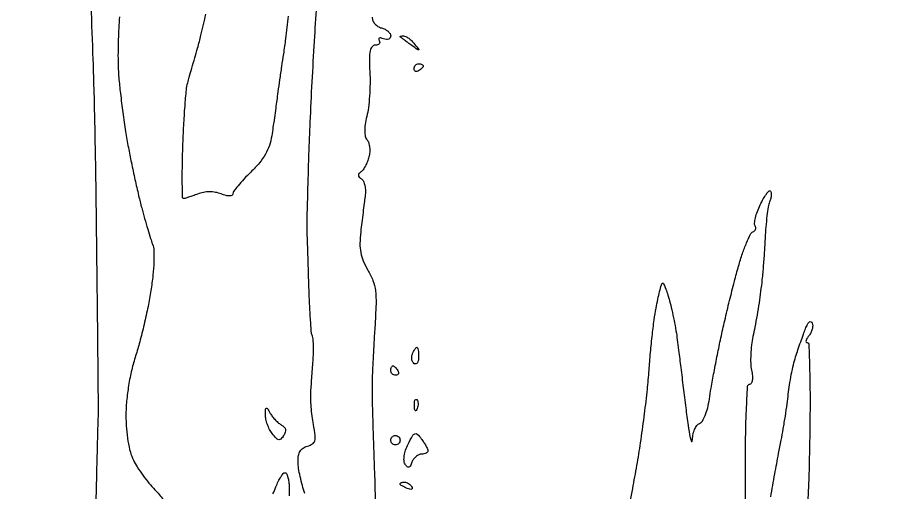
# Model space of a CAD drawing. Extents: x 0 to 102, y 0 to 135.
# Drawn here: x 66.55 to 82.32, y 34.41 to 43.06 of the extents above; entities that cross this region are included whole.
import ezdxf

# ---------------------------------------------------------------- set-up
doc = ezdxf.new("R2010")
doc.units = 0
doc.header["$MEASUREMENT"] = 0

msp = doc.modelspace()

# ---------------------------------------------------------------- linework, layer by layer
for points in [[(30.835569, 68.0607, 0.000004), (30.856286, 64.932268, 0.000002), (30.883525, 60.825814, 0.000002), (30.912326, 56.488502, 0.000002), (30.938318, 52.5789, -0.000116)], [(31.042661, 24.1956, 0.000001), (31.037549, 23.023692, 0.000001), (31.032419, 21.846099, 0.000001), (31.02793, 20.814404, 0.000005)], [(67.978662, 34.0092, -0.000283), (67.99356, 34.650567, -0.000422), (68.007384, 35.211577, -0.000176), (68.019799, 35.692064, -0.008984), (68.02394, 35.7858, 0.017875), (68.026568, 35.885444, 0.00008), (68.016475, 36.944027, 0.000384), (68.00389, 38.146868, 0.000243), (67.987444, 39.5505, 0.00194), (67.963145, 41.061377, 0.003536), (67.929798, 42.294706, 0.002332), (67.891645, 43.278357, 0.048899)], [(71.78554, 34.3899, -0.018487), (71.738585, 34.537083, -0.014545), (71.698348, 34.699563, -0.014785), (71.669791, 34.852921, -0.034789), (71.659913, 34.96887, -0.042198), (71.667831, 35.083587, -0.096611), (71.697091, 35.164782, -0.116098), (71.750505, 35.219904, -0.078711), (71.830925, 35.255132, 0.074176), (71.922808, 35.294398, 0.189107), (71.965625, 35.351303, 0.100702), (71.972449, 35.447903, 0.0137), (71.940482, 35.649062, -0.015292), (71.916839, 35.800958, -0.011427), (71.899756, 35.969559, -0.011577), (71.890967, 36.129267, -0.025697), (71.89335, 36.2511, 0.000193), (71.901915, 36.372282, 0.000089), (71.912955, 36.529751, 0.000088), (71.924495, 36.695196, 0.000123), (71.934762, 36.8433, 0.011725), (71.940924, 36.978585, 0.014336), (71.940088, 37.105215, 0.012853), (71.933647, 37.210719, 0.092072), (71.920068, 37.259725, -0.094391), (71.904014, 37.318718, -0.002754), (71.885342, 37.577699, -0.005446), (71.868298, 37.884075, -0.003716), (71.855309, 38.232625, 0.000234), (71.844735, 38.581643, 0.00034), (71.835055, 38.889482, 0.000167), (71.826562, 39.151144, 0.005902), (71.823842, 39.2121, -0.020203), (71.822828, 39.275507, -0.000305), (71.832066, 39.644617, -0.000823), (71.84376, 40.073253, -0.000544), (71.858543, 40.5657, -0.003537), (71.881043, 41.154889, -0.001878), (71.916817, 41.884402, -0.001868), (71.958978, 42.629949, -0.002899), (72.00149, 43.2729, 0.007933)], [(68.406551, 43.070802, 0.009437), (68.386135, 42.65929, 0.009582), (68.381622, 42.268033, 0.019828), (68.396066, 41.962763, 0.007761), (68.425808, 41.673487, 0.004522), (68.47, 41.327442, 0.00452), (68.520544, 40.981556, 0.007623), (68.569963, 40.6926, 0.004755), (68.624413, 40.415669, 0.00343), (68.690197, 40.107802, 0.003464), (68.756781, 39.815942, 0.007506), (68.812867, 39.5928, 0.00368), (68.865828, 39.400401, 0.003583), (68.922078, 39.207075, 0.003535), (68.973923, 39.037904, 0.013333), (69.009954, 38.933094, -0.079438), (69.033876, 38.814616, -0.018907), (69.034457, 38.612769, -0.017782), (69.016963, 38.364994, -0.012399), (68.980393, 38.087094, -0.011218), (68.92846, 37.79855, -0.007409), (68.856462, 37.469371, -0.007457), (68.776909, 37.151271, -0.014316), (68.702075, 36.899213, 0.022215), (68.630876, 36.644739, 0.016801), (68.574716, 36.360082, 0.016876), (68.53809, 36.074251, 0.023428), (68.526, 35.816361, 0.018937), (68.53522, 35.573002, 0.022402), (68.562904, 35.344437, 0.024542), (68.605984, 35.146598, 0.050821), (68.662371, 34.999049, 0.026654), (68.732735, 34.876123, 0.013538), (68.833409, 34.729048, 0.01341), (68.945757, 34.582526, 0.019502), (69.053128, 34.460097, -0.021732), (69.203529, 34.287052, -0.108806)], [(71.481771, 43.082564, -0.001905), (71.431224, 42.672554, -0.005858), (71.392708, 42.395615, 0.001037), (71.358631, 42.166784, 0.000879), (71.323544, 41.924812, 0.000886), (71.292349, 41.704207, 0.002486), (71.271552, 41.549615, -0.001798), (71.252655, 41.407676, -0.000976), (71.228456, 41.23331, -0.000972), (71.203141, 41.055981, -0.001538), (71.180681, 40.9041, -0.045166), (71.137979, 40.729729, -0.048225), (71.065279, 40.569868, -0.043035), (70.955525, 40.412569, -0.025821), (70.800687, 40.245309, 0.011505), (70.674704, 40.116801, 0.016007), (70.56841, 39.99572, 0.012426), (70.487046, 39.891656, 0.161056), (70.4718, 39.845553, -0.276667), (70.455945, 39.819092, -0.124661), (70.415158, 39.808978, -0.064674), (70.348785, 39.817933, -0.025014), (70.2603, 39.8466, 0.047213), (70.156485, 39.875216, 0.044904), (70.047363, 39.884498, 0.044583), (69.937577, 39.874149, 0.045086), (69.831793, 39.844506, -0.005923), (69.745621, 39.812907, -0.007787), (69.666219, 39.786236, -0.005892), (69.59938, 39.765802, -0.071349), (69.572871, 39.762, -0.408901), (69.55641, 39.778165, -0.001897), (69.552622, 40.041577, -0.006884), (69.5536, 40.348802, -0.004123), (69.562797, 40.71375, -0.004673), (69.579033, 41.092979, -0.005807), (69.60152, 41.445268, -0.004791), (69.626629, 41.74016, -0.04316), (69.649909, 41.867524, -0.001957), (69.67937, 41.973573, -0.000565), (69.725729, 42.137244, -0.000568), (69.778407, 42.321632, -0.000605), (69.830402, 42.502024, 0.011654), (69.892461, 42.736696, 0.002943), (69.982227, 43.121223, 0.003001)], [(73.0098, 43.064217, 0.102405), (73.022532, 43.002703, 0.075798), (73.059503, 42.94367, 0.072497), (73.114342, 42.896032, 0.078844), (73.179, 42.867687, -0.052892), (73.243715, 42.84322, -0.061117), (73.298497, 42.806601, -0.070871), (73.335708, 42.764002, -0.145125), (73.3482, 42.721869, -0.144959), (73.337798, 42.686745, -0.157077), (73.310202, 42.664275, -0.118982), (73.267851, 42.658527, -0.066212), (73.216906, 42.67068, 0.036408), (73.167857, 42.68551, 0.155351), (73.137755, 42.682873, 0.32948), (73.127657, 42.665974, 0.1144), (73.137299, 42.637431, -0.129892), (73.146964, 42.605652, -0.189741), (73.137369, 42.578367, -0.145251), (73.10861, 42.559967, -0.070285), (73.064956, 42.5538, 0.222265), (73.006348, 42.526393, 0.124729), (72.971608, 42.454068, 0.052758), (72.958596, 42.316325, 0.010348), (72.966548, 42.06735, -0.01701), (72.970454, 41.857402, -0.013144), (72.960912, 41.628706, -0.013342), (72.940661, 41.415419, -0.030813), (72.911385, 41.257193, 0.022107), (72.881425, 41.109666, 0.042148), (72.872737, 40.989049, 0.054589), (72.884209, 40.895025, 0.116078), (72.91666, 40.82979, -0.100552), (72.945927, 40.775222, -0.046099), (72.96202, 40.695721, -0.043123), (72.963943, 40.605904, -0.045891), (72.95023, 40.518998, -0.030809), (72.92336, 40.435064, -0.029799), (72.886129, 40.354097, -0.03118), (72.844722, 40.287001, -0.088197), (72.805721, 40.24845, 0.064224), (72.769158, 40.215602, 0.196452), (72.758794, 40.1846, 0.180881), (72.772842, 40.153411, 0.053596), (72.814135, 40.119842, -0.146848), (72.850343, 40.077174, -0.051486), (72.875068, 39.999772, -0.045719), (72.88614, 39.903867, -0.039464), (72.880531, 39.802592, 0.002088), (72.864297, 39.678449, 0.000833), (72.843044, 39.508195, 0.000825), (72.820732, 39.32451, 0.001039), (72.800712, 39.154392, 0.025176), (72.787113, 38.944581, 0.049993), (72.801331, 38.778726, 0.05354), (72.847165, 38.626463, 0.03343), (72.930979, 38.459904, -0.041876), (73.023575, 38.267893, -0.061147), (73.068797, 38.085858, -0.038843), (73.079351, 37.844528, -0.00795), (73.058066, 37.417812, 0.002342), (73.039142, 37.108259, 0.002224), (73.022766, 36.79316, 0.002206), (73.010753, 36.514383, 0.007852), (73.006652, 36.3357, 0.007672), (73.008269, 36.136031, 0.001179), (73.018506, 35.739315, 0.001317), (73.032922, 35.271271, 0.001143), (73.05045, 34.780654, -0.005387), (73.064662, 34.258702, -0.011624)], [(77.665534, 33.993706, 0.000579), (77.754358, 34.483828, 0.000916), (77.829236, 34.904153, 0.006842), (77.896364, 35.318068, 0.004739), (77.961417, 35.787795, 0.00478), (78.01533, 36.240321, 0.009791), (78.047241, 36.596153, -0.00558), (78.073183, 36.915654, -0.004776), (78.107472, 37.251554, -0.004815), (78.144491, 37.556235, -0.013685), (78.178123, 37.767447, -0.006337), (78.210661, 37.929666, -0.00913), (78.243878, 38.072251, -0.005491), (78.275111, 38.190551, -0.129794), (78.292337, 38.220137, -0.510697), (78.311178, 38.217117, -0.019095), (78.346073, 38.140896, -0.020748), (78.385092, 38.033892, -0.011285), (78.424516, 37.899627, -0.010399), (78.464525, 37.737705, -0.006339), (78.505353, 37.544977, -0.006352), (78.540986, 37.352843, -0.011182), (78.564847, 37.193138, -0.00042), (78.588838, 37.002372, -0.0001), (78.6284, 36.685127, -0.000103), (78.67369, 36.320744, -0.000102), (78.718996, 35.955, 0.004414), (78.761957, 35.631114, 0.012949), (78.799276, 35.409185, 0.067486), (78.822452, 35.340913, 0.778723), (78.838025, 35.344305, -0.038745), (78.850451, 35.456307, -0.049585), (78.879814, 35.555783, -0.058052), (78.921211, 35.631186, -0.14764), (78.97004, 35.669048, 0.16681), (79.022215, 35.712726, 0.039447), (79.073813, 35.815734, 0.035441), (79.118385, 35.952669, 0.025489), (79.149215, 36.110543, -0.008217), (79.181153, 36.310574, -0.002791), (79.233976, 36.600293, -0.002774), (79.295906, 36.919771, -0.003189), (79.358654, 37.224, -0.004739), (79.429589, 37.54233, -0.003171), (79.516505, 37.90523, -0.003193), (79.605213, 38.255852, -0.00628), (79.681023, 38.533282, -0.012038), (79.752499, 38.761605, -0.017478), (79.827352, 38.959026, -0.013158), (79.897967, 39.115602, -0.202464), (79.941472, 39.153857, 0.101852), (79.972358, 39.171737, 0.124202), (79.99105, 39.199301, 0.124345), (79.994417, 39.232408, 0.102229), (79.982206, 39.265879, -0.169186), (79.971177, 39.315578, -0.029702), (79.988216, 39.411276, -0.029272), (80.022926, 39.525868, -0.022608), (80.073508, 39.646223, -0.017308), (80.131138, 39.757549, -0.031146), (80.186992, 39.843821, -0.036289), (80.234682, 39.899374, -0.41523), (80.260781, 39.899419, -0.168801), (80.274246, 39.871611, -0.047499), (80.275301, 39.822708, -0.04214), (80.265911, 39.763612, -0.03374), (80.246288, 39.702199, 0.053393), (80.221684, 39.61331, 0.010015), (80.197533, 39.445954, 0.010613), (80.177295, 39.248358, 0.009536), (80.164588, 39.0429, -0.006415), (80.151908, 38.814763, -0.003999), (80.131479, 38.547726, -0.004012), (80.107114, 38.284727, -0.007265), (80.082326, 38.07, -0.005718), (80.053395, 37.866022, -0.004036), (80.016419, 37.637477, -0.004073), (79.977516, 37.419509, -0.008559), (79.943024, 37.250982, 0.024997), (79.916671, 37.096548, 0.018843), (79.902677, 36.924902, 0.01917), (79.901809, 36.762205, 0.041121), (79.916224, 36.637632, -0.026495), (79.931588, 36.531984, -0.056536), (79.929816, 36.449615, -0.091161), (79.912484, 36.396657, -0.274793), (79.8811, 36.378, 0.396585), (79.840047, 36.339361, 0.004101), (79.81751, 35.909324, 0.008634), (79.802175, 35.339195, 0.003139), (79.79947, 34.530638, -0.00309), (79.797148, 33.815484, -0.004761)], [(80.265936, 34.331206, -0.000979), (80.340848, 34.748392, -0.000977), (80.409021, 35.119696, -0.003267), (80.455792, 35.3628, 0.006276), (80.494055, 35.568341, 0.004345), (80.532387, 35.801701, 0.004382), (80.565309, 36.026595, 0.008975), (80.586401, 36.20353, -0.013973), (80.607836, 36.369245, -0.009395), (80.641142, 36.557206, -0.009467), (80.680273, 36.738052, -0.018452), (80.719486, 36.88033, -0.004569), (80.762119, 37.01118, -0.003369), (80.811619, 37.155301, -0.003404), (80.860265, 37.290925, -0.007605), (80.899512, 37.3932, -0.02612), (80.936892, 37.473886, -0.098399), (80.971863, 37.516934, -0.286848), (81.000746, 37.520818, -0.202534), (81.02359, 37.496106, -0.099931), (81.031102, 37.445467, -0.053933), (81.021036, 37.382969, -0.050643), (80.99631, 37.318966, -0.055775), (80.959839, 37.263456, 0.033727), (80.925425, 37.215786, 0.081934), (80.908807, 37.175856, 0.182838), (80.912138, 37.150541, 0.276482), (80.930691, 37.13945, -0.404516), (80.960172, 37.110971, -0.001816), (80.974539, 36.636422, -0.006735), (80.981818, 36.083615, -0.004038), (80.976315, 35.426945, -0.003384), (80.958102, 34.642845, -0.010329), (80.931152, 34.111207, -0.007521)], [(71.200036, 34.386953, 0.034036), (71.257545, 34.512689, -0.020969), (71.299647, 34.611482, -0.029995), (71.345701, 34.694839, -0.030072), (71.389632, 34.755746, -0.225145), (71.420948, 34.7706, -0.27015), (71.447101, 34.755357, -0.049885), (71.47054, 34.702259, -0.041502), (71.488383, 34.627089, -0.026773), (71.497018, 34.53795, -0.006497), (71.499858, 34.443448, -0.007151), (71.50011, 34.35188, -0.006716)]]:
    msp.add_lwpolyline(points, format="xyb")
for points in [[(73.577541, 42.723, -0.118513), (73.619453, 42.712924, -0.038743), (73.674039, 42.67951, -0.036088), (73.731042, 42.631606, -0.033687), (73.781991, 42.57495, -0.002253), (73.856908, 42.478532, -0.484056), (73.854412, 42.468574, -0.268706), (73.840042, 42.470037, -0.001613), (73.7289, 42.551011, 0.000677), (73.661529, 42.600289, 0.000854), (73.599048, 42.645696, 0.000676), (73.546515, 42.68363, 0.006866), (73.52445, 42.699061, -0.262974), (73.520032, 42.707981, -0.280207), (73.525505, 42.715968, -0.081051), (73.545812, 42.72141, -0.025033)], [(73.8558, 42.2154, -0.042167), (73.888189, 42.212664, -0.061769), (73.915549, 42.204441, -0.081139), (73.934101, 42.192359, -0.210953), (73.9404, 42.178093, -0.151918), (73.934855, 42.160265, -0.038439), (73.915549, 42.136386, -0.035638), (73.888183, 42.111257, -0.029505), (73.8558, 42.0885, -0.082592), (73.823474, 42.075259, -0.161196), (73.796051, 42.077891, -0.182303), (73.777823, 42.095779, -0.108972), (73.7712, 42.125807, -0.093332), (73.77764, 42.160007, -0.09642), (73.796051, 42.189082, -0.099167), (73.82352, 42.208542, -0.105053)], [(73.822551, 37.0548, -0.327354), (73.835532, 37.045281, -0.029196), (73.846033, 37.003631, -0.029198), (73.8534, 36.947379, -0.017964), (73.8558, 36.880607, -0.045552), (73.850025, 36.817348, -0.099152), (73.832034, 36.772272, -0.177225), (73.805475, 36.752391, -0.214542), (73.774895, 36.756416, -0.126981), (73.747584, 36.784887, -0.081026), (73.731755, 36.828212, -0.072258), (73.729484, 36.879396, -0.066719), (73.741646, 36.930609, -0.021825), (73.762324, 36.978178, -0.030936), (73.78507, 37.018319, -0.031518), (73.80683, 37.04752, -0.220306)], [(73.385507, 36.7164, -0.151918), (73.403335, 36.710855, -0.038439), (73.427214, 36.691549, -0.035638), (73.452343, 36.664183, -0.029505), (73.4751, 36.6318, -0.082592), (73.488341, 36.599474, -0.161196), (73.485709, 36.572051, -0.182303), (73.467821, 36.553823, -0.108972), (73.437793, 36.5472, -0.093332), (73.403593, 36.55364, -0.09642), (73.374518, 36.572051, -0.099167), (73.355058, 36.59952, -0.105053), (73.3482, 36.6318, -0.042167), (73.350936, 36.664189, -0.061769), (73.359159, 36.691549, -0.081139), (73.371241, 36.710101, -0.210953)], [(73.822312, 36.101287, -0.126455), (73.838661, 36.073629, -0.060344), (73.845358, 36.032572, -0.05415), (73.842192, 35.985403, -0.051402), (73.828991, 35.939138, -0.054073), (73.810248, 35.903887, -0.470617), (73.79483, 35.902428, -0.168741), (73.782874, 35.927111, -0.018894), (73.777879, 35.99025, -0.028489), (73.778809, 36.049147, -0.077125), (73.788176, 36.089754, -0.208169), (73.803797, 36.105197, -0.296942)], [(71.153868, 35.851945, 0.034944), (71.195103, 35.791359, 0.024931), (71.249061, 35.729501, 0.025307), (71.306733, 35.675446, 0.048096), (71.358958, 35.63923, -0.071486), (71.408724, 35.601167, -0.146226), (71.431413, 35.558085, -0.136086), (71.427545, 35.5074, -0.058434), (71.396955, 35.446184, -0.049248), (71.347492, 35.384837, -0.249305), (71.30695, 35.372066, -0.16478), (71.26189, 35.397277, -0.020584), (71.189292, 35.48472, -0.044153), (71.141506, 35.560352, -0.031848), (71.10156, 35.651865, -0.032391), (71.074602, 35.74452, -0.058352), (71.066573, 35.82312, -0.007259), (71.069659, 35.928495, -0.311545), (71.082479, 35.945435, -0.345236), (71.101472, 35.93859, -0.008077)], [(73.4328, 35.4474, -0.099038), (73.465087, 35.440941, -0.097945), (73.492549, 35.422549, -0.097945), (73.510941, 35.395087, -0.099038), (73.5174, 35.3628, -0.099038), (73.510941, 35.330513, -0.097945), (73.492549, 35.303051, -0.097945), (73.465087, 35.284659, -0.099038), (73.4328, 35.2782, -0.099038), (73.400513, 35.284659, -0.097945), (73.373051, 35.303051, -0.097945), (73.354659, 35.330513, -0.099038), (73.3482, 35.3628, -0.099038), (73.354659, 35.395087, -0.097945), (73.373051, 35.422549, -0.097945), (73.400513, 35.440941, -0.099038)], [(73.903888, 35.388525, -0.017218), (73.948389, 35.325438, -0.019642), (73.986413, 35.262095, -0.019197), (74.014256, 35.206313, -0.09584), (74.022309, 35.17245, -0.183398), (74.014279, 35.148248, -0.096309), (73.989592, 35.127638, -0.074033), (73.952047, 35.113686, -0.052048), (73.907151, 35.109, 0.108563), (73.857925, 35.098184, 0.066393), (73.807499, 35.066207, 0.061758), (73.763567, 35.01902, 0.065074), (73.7334, 34.963321, -0.02643), (73.701838, 34.892504, -0.212124), (73.674758, 34.870575, -0.28393), (73.645832, 34.87923, -0.043332), (73.608254, 34.929682, -0.126898), (73.589117, 34.991299, -0.050156), (73.593723, 35.080586, -0.043639), (73.619008, 35.184361, -0.034144), (73.663583, 35.291435, -0.011138), (73.743349, 35.442794, -0.171537), (73.78684, 35.481227, -0.302424), (73.831477, 35.472021, -0.032831)], [(73.597007, 34.6014, -0.088797), (73.631276, 34.595266, -0.053277), (73.668413, 34.576833, -0.051183), (73.702626, 34.549759, -0.061454), (73.728301, 34.517769, -0.1144), (73.737943, 34.489226, -0.32948), (73.727845, 34.472327, -0.155351), (73.697743, 34.46969, -0.036408), (73.648694, 34.48452, -0.020646), (73.598401, 34.506241, -0.029555), (73.555968, 34.52987, -0.029412), (73.52491, 34.552323, -0.2252), (73.5174, 34.568151, -0.219607), (73.523272, 34.580875, -0.077771), (73.540785, 34.591633, -0.059132), (73.566525, 34.598966, -0.039867)]]:
    msp.add_lwpolyline(points, format="xyb", close=True)

doc.saveas('drawing.dxf')
